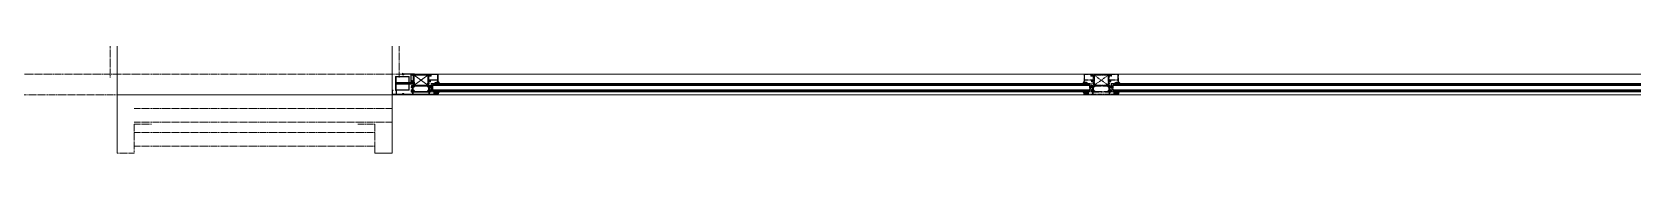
# Model space of a CAD drawing. Extents: x -1457 to 23780, y -2071 to 4205.
# Drawn here: x 21092.8 to 21558.4, y 2348 to 2376.6 of the extents above; entities that cross this region are included whole.
import ezdxf

# ---------------------------------------------------------------- set-up
doc = ezdxf.new("R2010")
doc.units = 0
doc.header["$MEASUREMENT"] = 0
doc.linetypes.add('HIDDEN', pattern=[0.375, 0.25, -0.125])
doc.layers.get('0').update_dxf_attribs({"color": 9, "lineweight": 9})
for name, color, linetype, lineweight in [('06D', 9, 'Continuous', 9), ('09', 9, 'Continuous', 9), ('10', 9, 'Continuous', 9), ('15', 9, 'Continuous', 9), ('INCE', 9, 'Continuous', 9), ('M-TEFRIS2-015', 129, 'Continuous', 9)]:
    doc.layers.add(name, color=color, linetype=linetype, lineweight=lineweight)
pattern_1 = [(45, (-385.5235, -15.094166), (-0.0176776695, 0.0530330086), [0, -0.05])]
pattern_2 = [(45, (699.46328, -6), (-0.06629126074, 0.06629126074), [])]
pattern_3 = [(45, (314.060697, -15.094166), (-0.01767766953, 0.05303300859), [0, -0.05])]

# ---------------------------------------------------------------- blocks, each defined once
blk = doc.blocks.new('p-kolon_80x80')
blk.add_lwpolyline([(-40, -40), (40, -40), (40, 40), (-40, 40)], close=True)
blk = doc.blocks.new('p-civi')
at = {"layer": 'INCE', "linetype": 'HIDDEN'}
for p, q in [((0.1, 0.6), (0, 0.5)), ((13.1, 0.5), (0, 0.5)), ((0, 0.5), (0, -0.5)), ((0.1, 0.6), (13, 0.6)), ((0.1, 0.6), (0.1, -0.6)), ((13, 0.6), (13.1, 0.5)), ((13.1, -0.5), (0, -0.5)), ((0.1, -0.6), (0, -0.5)), ((13, -0.6), (0.1, -0.6)), ((13, -0.6), (13.1, -0.5))]:
    blk.add_line(p, q, dxfattribs=at)
at = {"layer": 'INCE'}
for p, q in [((0.1, -0.4), (0.2, 0.6)), ((0.2, -0.6), (0.4, 0.6)), ((0.4, -0.6), (0.6, 0.6)), ((0.6, -0.6), (0.8, 0.6)), ((0.8, -0.6), (1, 0.6)), ((1, -0.6), (1.2, 0.6)), ((1.2, -0.6), (1.4, 0.6)), ((1.4, -0.6), (1.6, 0.6)), ((1.6, -0.6), (1.8, 0.6)), ((1.8, -0.6), (2, 0.6)), ((2, -0.6), (2.2, 0.6)), ((2.2, -0.6), (2.4, 0.6)), ((2.5, -0.6), (2.6, 0.6)), ((2.7, -0.6), (2.8, 0.6)), ((2.9, -0.6), (3, 0.6)), ((3.1, -0.6), (3.2, 0.6)), ((3.3, -0.6), (3.4, 0.6)), ((3.5, -0.6), (3.6, 0.6)), ((3.7, -0.6), (3.9, 0.6)), ((3.9, -0.6), (4.1, 0.6)), ((4.1, -0.6), (4.3, 0.6)), ((4.3, -0.6), (4.5, 0.6)), ((4.5, -0.6), (4.7, 0.6)), ((4.7, -0.6), (4.9, 0.6)), ((4.9, -0.6), (5.1, 0.6)), ((5.1, -0.6), (5.3, 0.6)), ((5.3, -0.6), (5.5, 0.6)), ((5.5, -0.6), (5.7, 0.6)), ((5.7, -0.6), (5.9, 0.6)), ((5.9, -0.6), (6.1, 0.6)), ((6.1, -0.6), (6.3, 0.6)), ((6.3, -0.6), (6.5, 0.6)), ((6.5, -0.6), (6.7, 0.6)), ((6.7, -0.6), (6.9, 0.6)), ((6.9, -0.6), (7.1, 0.6)), ((7.1, -0.6), (7.3, 0.6)), ((7.3, -0.6), (7.5, 0.6)), ((7.5, -0.6), (7.7, 0.6)), ((7.8, -0.6), (7.9, 0.6)), ((8, -0.6), (8.1, 0.6)), ((8.2, -0.6), (8.3, 0.6)), ((8.4, -0.6), (8.5, 0.6)), ((8.6, -0.6), (8.7, 0.6)), ((8.8, -0.6), (8.9, 0.6)), ((9, -0.6), (9.2, 0.6)), ((9.2, -0.6), (9.4, 0.6)), ((9.4, -0.6), (9.6, 0.6)), ((9.6, -0.6), (9.8, 0.6)), ((9.8, -0.6), (10, 0.6)), ((10, -0.6), (10.2, 0.6)), ((10.2, -0.6), (10.4, 0.6)), ((10.4, -0.6), (10.6, 0.6)), ((10.6, -0.6), (10.8, 0.6)), ((10.8, -0.6), (11, 0.6)), ((11, -0.6), (11.2, 0.6)), ((11.2, -0.6), (11.4, 0.6)), ((11.4, -0.6), (11.6, 0.6)), ((11.6, -0.6), (11.8, 0.6)), ((11.8, -0.6), (12, 0.6)), ((12, -0.6), (12.2, 0.6)), ((12.2, -0.6), (12.4, 0.6)), ((12.4, -0.6), (12.6, 0.6)), ((12.6, -0.6), (12.8, 0.6)), ((12.8, -0.6), (13, 0.6)), ((13, 0.6), (13.1, 0.5)), ((13.1, 0.5), (13, 0.6)), ((13.1, 0.5), (13.2, 0.5)), ((13.6, 0.9), (13.2, 0.5)), ((13.2, -0.5), (13.2, 0.5)), ((13.6, 0.9), (13.6, -0.9)), ((13.6, 0.9), (13.6, 0.9)), ((13.7, 0.6), (13.7, -0.8)), ((13.1, -0.5), (13.2, -0.5)), ((13.6, -0.9), (13.2, -0.5)), ((13.6, -0.9), (13.7, -0.9))]:
    blk.add_line(p, q, dxfattribs=at)
blk = doc.blocks.new('*X58')
for p, q in [((1, 6.3), (1.3, 6.6)), ((3.8, 3.3), (1.2, 5.9)), ((1.6, 5.1), (2.3, 5.9)), ((2.2, 4), (3.3, 5)), ((2.9, 2.9), (4.9, 4.9)), ((3.7, 1.9), (3.8, 2)), ((5.3, 3.5), (3.9, 4.9)), ((4.8, 5.8), (4.1, 6.6)), ((4.2, 5.9), (4.8, 6.6)), ((5.3, 3.5), (6.7, 4.9)), ((5.7, 5.7), (6.5, 6.5)), ((8.4, 2.2), (5.7, 4.9)), ((6.8, 5.6), (5.9, 6.5)), ((7.8, 1), (6.5, 2.3)), ((6.7, 1.4), (10.4, 5.1)), ((6.8, 3.3), (8.4, 4.9)), ((7.2, 0.1), (7.8, 0.7)), ((7.3, 5.5), (8.2, 6.4)), ((9.5, 2.9), (7.5, 4.9)), ((8.8, 5.3), (7.7, 6.4)), ((8.8, 5.3), (9.6, 6)), ((11.4, 2.8), (9.1, 5.1)), ((10.1, 3), (12, 4.9)), ((14.1, 1.8), (11, 4.9)), ((11.8, 5.9), (11.1, 6.6)), ((11.3, 6), (11.9, 6.6)), ((11.5, 2.7), (13.7, 4.9)), ((12.4, 1.8), (13.8, 3.2)), ((13.6, 0.6), (12.6, 1.6)), ((12.8, 5.8), (13.6, 6.5)), ((14.2, 3.5), (12.8, 4.9)), ((12.8, 0.5), (14, 1.6)), ((13.8, 5.7), (12.9, 6.6)), ((14.1, 3.5), (16.5, 5.9)), ((14.4, 5.6), (15.3, 6.5)), ((15.8, 3.6), (14.5, 4.9)), ((16.7, 4.5), (14.7, 6.5)), ((16.1, 3.7), (16.6, 4.2))]:
    blk.add_line(p, q)
blk = doc.blocks.new('*X57')
for p, q in [((0.6, 14.7), (1.1, 15.2)), ((4.5, 11.4), (0.8, 15.2)), ((1.3, 0.4), (0.9, 0.9)), ((1, 13.3), (2.1, 14.5)), ((3.3, 10.8), (1, 13.1)), ((1, 1), (3.1, 3.1)), ((1.1, 8.1), (1.6, 8.6)), ((1.3, 11.9), (3.2, 13.8)), ((2, 1.5), (1.5, 2.1)), ((1.6, 10.4), (4.2, 13)), ((4.5, 7.9), (1.6, 10.8)), ((1.9, 8.9), (3.3, 10.4)), ((1.9, 7.2), (3.6, 8.9)), ((4.5, 6.1), (1.9, 8.7)), ((2.7, 2.6), (2, 3.3)), ((4, 4.8), (2.5, 6.4)), ((2.5, 4.3), (4.6, 6.3)), ((2.6, 6.1), (4.4, 8)), ((3.4, 3.6), (2.6, 4.5)), ((4.3, 11.4), (5.2, 12.2))]:
    blk.add_line(p, q)
blk = doc.blocks.new('p-dograma izo1')
at = {"layer": '10'}
for p, q in [((-69.9, -3.3), (-29.9, -3.3)), ((-29.9, -3.3), (-69.9, -32.1)), ((-69.9, -3.3), (-29.9, -32.1)), ((-69.9, -32.1), (-69.9, -3.3)), ((-29.9, -32.1), (-69.9, -32.1)), ((-24.9, -27), (-31.8, -27)), ((-29.9, -32.1), (-29.9, -3.3)), ((-26.9, -24.5), (-28.9, -24.5)), ((-26.9, -29.5), (-28.9, -29.5)), ((-26.9, -22.5), (-26.9, -31.5))]:
    blk.add_line(p, q, dxfattribs=at)
at = {"layer": '10', "linetype": 'ByBlock'}
blk.add_line((-28.9, -2.1), (-28.9, -30), dxfattribs=at)
at = {"layer": '10'}
blk.add_lwpolyline([(-72.9, -30), (-72.9, -33.1), (-77.9, -33.1), (-77.9, -36.6), (-77.6, -37.1), (-78.7, -38.2, 0.198912), (-78.8, -38.4), (-78.8, -38.9, 0.414214), (-78.6, -39.1), (-77.3, -39.1, 0.198912), (-77.1, -39), (-76.4, -38.3), (-76, -38.3, 0.198912), (-75.8, -38.2), (-75.4, -37.8), (-75.4, -37.6), (-76.4, -36.6), (-76.4, -35.6), (-76.4, -35.6, -1), (-76.4, -35.1), (-70.6, -35.1), (-72.1, -37.6), (-72.1, -37.8), (-71.9, -38.2, 0.267949), (-71.7, -38.3), (-71.2, -38.3), (-71, -38.2), (-67.9, -35.1), (-31.9, -35.1), (-28.7, -38.2), (-28.6, -38.3), (-28.1, -38.3, 0.267949), (-27.9, -38.2), (-27.7, -37.8), (-27.7, -37.6), (-29.1, -35.1), (-23.3, -35.1, -1), (-23.3, -35.6), (-23.4, -35.6), (-23.4, -36.6), (-24.4, -37.6), (-24.4, -37.8), (-23.9, -38.2, 0.198912), (-23.8, -38.3), (-23.4, -38.3), (-22.6, -39, 0.198912), (-22.5, -39.1), (-21.2, -39.1, 0.414214), (-21, -38.9), (-21, -38.4, 0.198912), (-21, -38.2), (-22.2, -37.1), (-21.9, -36.6), (-21.9, -33.1), (-26.9, -33.1), (-26.9, -22.1), (-21.9, -22.1), (-21.9, -18.8), (-23.9, -18.1), (-23.8, -18.1), (-23.9, -18.1), (-23.9, -20.1), (-26.9, -20.1), (-26.9, -2.1), (-23.9, -2.1), (-23.9, -4.1), (-21.9, -3.4), (-21.9, -0.1), (-77.9, -0.1), (-77.9, -3.4), (-75.9, -4.1), (-75.9, -2.1), (-72.9, -2.1), (-72.9, -20.1), (-75.9, -20.1), (-75.9, -18.1), (-77.9, -18.8), (-77.9, -22.1), (-72.9, -22.1), (-72.9, -24)], format="xyb", dxfattribs=at)
for points in [[(-70.9, -24.6), (-70.9, -2.1), (-53.4, -2.1), (-28.9, -2.1)], [(-28.9, -30), (-28.9, -33.1), (-70.9, -33.1), (-70.9, -29.5)]]:
    blk.add_lwpolyline(points, dxfattribs=at)
blk.add_lwpolyline([(-26.9, -16.9, -0.414214), (-26.4, -16.4), (-1.4, -16.4), (-1.4, -1.5), (-19.9, -1.5), (-19.9, -5.7), (-26.1, -5.7, -0.414214), (-26.6, -5.2), (-26.6, -4.7), (-24.6, -3.3), (-24.1, -4.2), (-21.4, -4.2), (-21.4, -1.6), (-21.9, -1.6), (-21.9, -0.1), (0.1, -0.1), (0.1, -24.6), (-1.4, -24.6), (-1.4, -18), (-24.1, -18), (-24.1, -19), (-26.9, -17.2)], format="xyb", close=True, dxfattribs=at)
blk = doc.blocks.new('p-izo kapı kenar profili')
at = {"layer": '06D'}
h = blk.add_hatch(dxfattribs=at)
h.set_pattern_fill('DOTS', color=256, scale=0.8, angle=45, style=0)
h.set_pattern_definition(pattern_1)
h.paths.add_polyline_path([(0.26, -4.83), (0.16, -5), (0.66, -5), (0.56, -4.83), (0.56, -4.25), (0.56, -3.67), (0.66, -3.5), (0.16, -3.5), (0.26, -3.67), (0.26, -4.25)])
h = blk.add_hatch(dxfattribs=at)
h.set_pattern_fill('DOTS', color=256, scale=0.8, angle=45, style=0)
h.set_pattern_definition(pattern_1)
h.paths.add_polyline_path([(5.03, -4.25), (5.03, -4.83), (4.93, -5), (5.43, -5), (5.33, -4.83), (5.33, -4.25), (5.33, -3.67), (5.43, -3.5), (4.93, -3.5), (5.03, -3.67)])
at = {"layer": '09'}
h = blk.add_hatch(dxfattribs=at)
h.set_pattern_fill('ANSI31', color=256, scale=0.75, style=0)
h.set_pattern_definition([(45, (-0.12092, -6), (-0.0662913, 0.0662913), [])])
h.paths.add_polyline_path([(7.79, -6), (7.79, -5.61), (7.78, -5.61), (7.77, -5.6), (7.77, -5.45), (7.55, -5.45, 0.414214), (7.49, -5.51), (7.49, -5.57), (7.64, -5.57), (7.64, -5.82), (6.64, -5.82), (6.64, -5.57), (6.79, -5.57), (6.79, -5.51, 0.414214), (6.73, -5.45), (6.49, -5.45), (6.49, -5.8), (5.29, -5.8), (5.29, -5.2), (5.59, -5.2), (5.59, -4.85), (5.56, -4.8), (5.67, -4.69, 0.198912), (5.68, -4.67), (5.68, -4.62, 0.414214), (5.66, -4.6), (5.53, -4.6, 0.198912), (5.51, -4.61), (5.44, -4.68), (5.4, -4.68, 0.198912), (5.38, -4.69), (5.34, -4.73), (5.34, -4.75), (5.44, -4.85), (5.44, -4.95), (5.44, -4.95, -1), (5.44, -5), (4.85, -5), (5, -4.75), (5, -4.73), (4.98, -4.69, 0.267949), (4.96, -4.68), (4.91, -4.68), (4.89, -4.69), (4.58, -5), (2.81, -5), (0.98, -5), (0.66, -4.69), (0.65, -4.68), (0.6, -4.68, 0.267949), (0.58, -4.69), (0.56, -4.72), (0.56, -4.76), (0.7, -5), (0.11, -5, -1), (0.11, -4.95), (0.12, -4.95), (0.12, -4.85), (0.22, -4.75), (0.22, -4.73), (0.17, -4.69, 0.198912), (0.16, -4.68), (0.12, -4.68), (0.04, -4.61, 0.198912), (0.03, -4.6), (-0.1, -4.6, 0.414214), (-0.12, -4.62), (-0.12, -4.67, 0.198912), (-0.12, -4.69), (0, -4.8), (-0.03, -4.85), (-0.03, -5.2), (0.29, -5.2), (0.29, -5.8), (0, -5.8), (0, -6), (2.42, -6), (2.81, -6)], flags=17)
h.paths.add_polyline_path([(7.79, -6), (7.79, -5.45), (7.55, -5.45, 0.414214), (7.49, -5.51), (7.49, -5.57), (7.64, -5.57), (7.64, -5.82), (6.64, -5.82), (6.64, -5.57), (6.79, -5.57), (6.79, -5.51, 0.414214), (6.73, -5.45), (6.49, -5.45), (6.49, -5.8), (5.29, -5.8), (5.29, -5.2), (5.59, -5.2), (5.59, -4.85), (5.56, -4.8), (5.67, -4.69, 0.198912), (5.68, -4.67), (5.68, -4.62, 0.414214), (5.66, -4.6), (5.53, -4.6, 0.198912), (5.51, -4.61), (5.44, -4.68), (5.4, -4.68, 0.198912), (5.38, -4.69), (5.34, -4.73), (5.34, -4.75), (5.44, -4.85), (5.44, -4.95), (5.44, -4.95, -1), (5.44, -5), (4.85, -5), (5, -4.75), (5, -4.73), (4.98, -4.69, 0.267949), (4.96, -4.68), (4.91, -4.68), (4.89, -4.69), (4.58, -5), (2.81, -5), (0.98, -5), (0.66, -4.69), (0.65, -4.68), (0.6, -4.68, 0.267949), (0.58, -4.69), (0.56, -4.73), (0.56, -4.75), (0.7, -5), (0.11, -5, -1), (0.11, -4.95), (0.12, -4.95), (0.12, -4.85), (0.22, -4.75), (0.22, -4.73), (0.17, -4.69, 0.198912), (0.16, -4.68), (0.12, -4.68), (0.04, -4.61, 0.198912), (0.03, -4.6), (-0.1, -4.6, 0.414214), (-0.12, -4.62), (-0.12, -4.67, 0.198912), (-0.12, -4.69), (0, -4.8), (-0.03, -4.85), (-0.03, -5.2), (0.29, -5.2), (0.29, -5.8), (0, -5.8), (0, -6), (2.42, -6), (2.81, -6)], flags=17)
at = {"layer": '06D'}
for p, q in [((0.16, -3.5), (0.26, -3.67)), ((0.66, -3.5), (0.16, -3.5)), ((0.26, -4.25), (0.26, -3.67)), ((0.26, -4.25), (0.26, -4.83)), ((0.66, -3.5), (0.56, -3.67)), ((0.56, -3.67), (0.56, -4.25)), ((0.56, -4.83), (0.56, -4.25)), ((4.93, -3.5), (5.03, -3.67)), ((5.43, -3.5), (4.93, -3.5)), ((5.03, -4.25), (5.03, -3.67)), ((5.03, -4.25), (5.03, -4.83)), ((5.43, -3.5), (5.33, -3.67)), ((5.33, -3.67), (5.33, -4.25)), ((5.33, -4.83), (5.33, -4.25)), ((0.16, -5), (0.26, -4.83)), ((0.66, -5), (0.16, -5)), ((0.66, -5), (0.56, -4.83)), ((4.93, -5), (5.03, -4.83)), ((5.43, -5), (4.93, -5)), ((5.43, -5), (5.33, -4.83)), ((6.63, -5.25), (6.61, -5.27)), ((6.61, -5.27), (6.61, -5.29)), ((6.61, -5.29), (6.62, -5.31)), ((6.62, -5.31), (6.64, -5.31)), ((7.01, -5.21), (6.63, -5.25)), ((6.64, -5.31), (7.1, -5.31)), ((6.79, -5.45), (6.64, -5.45)), ((6.79, -5.57), (6.74, -5.57)), ((6.74, -5.57), (6.84, -5.8)), ((6.79, -5.57), (6.79, -5.45)), ((6.84, -5.8), (6.86, -5.81)), ((6.86, -5.81), (6.87, -5.81)), ((6.87, -5.81), (6.89, -5.79)), ((7.05, -5.2), (7.01, -5.21)), ((7.1, -5.31), (7.12, -5.3)), ((7.12, -5.3), (7.13, -5.29)), ((7.13, -5.29), (7.15, -5.27)), ((7.15, -5.27), (7.16, -5.25)), ((7.16, -5.25), (7.17, -5.22)), ((7.17, -5.22), (7.19, -5.21)), ((7.19, -5.21), (7.22, -5.19)), ((7.27, -5.28), (7.26, -5.3)), ((7.26, -5.3), (7.27, -5.31)), ((7.3, -5.26), (7.27, -5.28)), ((7.27, -5.31), (7.83, -5.31)), ((7.7, -5.22), (7.3, -5.26)), ((7.41, -5.8), (7.39, -5.79)), ((7.43, -5.81), (7.41, -5.8)), ((7.45, -5.8), (7.43, -5.81)), ((7.52, -5.57), (7.45, -5.8)), ((7.47, -5.57), (7.47, -5.45)), ((7.47, -5.45), (7.77, -5.45)), ((7.47, -5.57), (7.52, -5.57)), ((7.74, -5.21), (7.7, -5.22)), ((7.77, -5.2), (7.74, -5.21)), ((7.77, -5.45), (7.77, -5.6)), ((7.77, -5.6), (7.78, -5.61)), ((7.78, -5.61), (7.8, -5.61)), ((7.8, -5.61), (7.82, -5.59)), ((7.82, -5.59), (8.08, -5.16)), ((7.83, -5.31), (8, -5.16))]:
    blk.add_line(p, q, dxfattribs=at)
blk.add_lwpolyline([(7.46, -2.33), (7.36, -2.31), (7.2, -2.35), (7.04, -2.43), (6.71, -2.65), (6.67, -2.69), (6.69, -2.71), (6.71, -2.71), (7.12, -2.52), (7.22, -2.51), (7.34, -2.54), (7.39, -2.59), (7.44, -2.62), (7.48, -2.67), (7.52, -2.7), (7.57, -2.72), (7.59, -2.7), (7.57, -2.67), (7.54, -2.64), (7.53, -2.61), (7.54, -2.59), (7.65, -2.61), (7.79, -2.63), (7.93, -2.67), (8.09, -2.7), (8.14, -2.72), (8.17, -2.72), (8.19, -2.7), (8.19, -2.67), (8.17, -2.63), (7.87, -2.23), (7.81, -2.23), (7.81, -2.45), (7.59, -2.45), (7.49, -2.36), (7.48, -2.35)], close=True, dxfattribs=at)
for centre, radius, start, end in [((6.64, -5.3), 0.15, 90, 270), ((7.14, -5.75), 0.253, 351.4886, 188.5114)]:
    blk.add_arc(centre, radius, start, end, dxfattribs=at)
at = {"layer": '09'}
for points in [[(0.5, -2.4), (0.7, -2.45)], [(0.7, -2.94), (0.5, -2.99)]]:
    blk.add_lwpolyline(points, dxfattribs=at)
at = {"layer": '10'}
for p, q in [((5.73, -5.14), (6.23, -2.74)), ((5.73, -2.74), (6.23, -5.14)), ((5.73, -5.14), (5.73, -2.74)), ((6.23, -2.74), (5.73, -2.74)), ((6.23, -5.14), (6.23, -2.74)), ((6.23, -5.14), (5.73, -5.14))]:
    blk.add_line(p, q, dxfattribs=at)
for points in [[(0.92, 0.12), (0.92, 0), (0.92, 0.12), (-2.2, 0.12), (-2.2, 0), (-0.2, 0), (-0.2, -2.38), (-0.08, -2.38), (-0.08, 0), (0.92, 0)], [(2.44, -5.2), (0.51, -5.2), (0.51, -5.8), (2.44, -5.8), (2.83, -5.8), (5.11, -5.8), (5.11, -5.2), (2.83, -5.2)]]:
    blk.add_lwpolyline(points, close=True, dxfattribs=at)
blk.add_lwpolyline([(-5.35, -4.67), (-5.59, -4.67), (-5.59, -6), (-0.2, -6), (2.44, -6), (2.83, -6), (7.81, -6), (7.81, -5.45), (7.57, -5.45, 0.414214), (7.51, -5.51), (7.51, -5.57), (7.66, -5.57), (7.66, -5.82), (6.66, -5.82), (6.66, -5.57), (6.81, -5.57), (6.81, -5.51, 0.414214), (6.75, -5.45), (6.51, -5.45), (6.51, -5.8), (5.31, -5.8), (5.31, -5.2), (5.61, -5.2), (5.61, -4.85), (5.58, -4.8), (5.69, -4.69, 0.198912), (5.7, -4.67), (5.7, -4.62, 0.414214), (5.68, -4.6), (5.55, -4.6, 0.198912), (5.53, -4.61), (5.46, -4.68), (5.42, -4.68, 0.198912), (5.4, -4.69), (5.36, -4.73), (5.36, -4.75), (5.46, -4.85), (5.46, -4.95), (5.47, -4.95, -1), (5.47, -5), (4.88, -5), (5.02, -4.75), (5.02, -4.73), (5, -4.69, 0.267949), (4.98, -4.68), (4.93, -4.68), (4.91, -4.69), (4.6, -5), (2.83, -5), (1, -5), (0.69, -4.69), (0.67, -4.68), (0.62, -4.68, 0.267949), (0.6, -4.69), (0.58, -4.73), (0.58, -4.75), (0.73, -5), (0.14, -5, -1), (0.14, -4.95), (0.14, -4.95), (0.14, -4.85), (0.24, -4.75), (0.24, -4.73), (0.2, -4.69, 0.198912), (0.18, -4.68), (0.14, -4.68), (0.07, -4.61, 0.198912), (0.05, -4.6), (-0.08, -4.6, 0.414214), (-0.1, -4.62), (-0.1, -4.67, 0.198912), (-0.09, -4.69), (0.02, -4.8), (-0.01, -4.85), (-0.01, -5.2), (0.31, -5.2), (0.31, -5.8), (-0.2, -5.8), (-4.29, -5.8), (-4.29, -4.67), (-4.53, -4.67, 0.414214), (-4.59, -4.73), (-4.59, -4.79), (-4.44, -4.79), (-4.44, -5.82), (-5.44, -5.82), (-5.44, -4.79), (-5.29, -4.79), (-5.29, -4.73)], format="xyb", close=True, dxfattribs=at)
at = {"layer": '06D', "extrusion": (0, 0, -1), "xscale": 0.1, "yscale": 0.1, "zscale": -0.1, "rotation": 90}
blk.add_blockref('*X57', (-6.67, -2.78), dxfattribs=at)
at = {"layer": '06D', "extrusion": (0, 0, -1), "xscale": 0.1, "yscale": 0.1, "zscale": -0.1}
blk.add_blockref('*X58', (-8.17, -5.8), dxfattribs=at)
at = {"layer": '09', "xscale": 0.1, "yscale": 0.1, "zscale": 0.1}
blk.add_blockref('p-dograma izo1', (7.79, 0.01), dxfattribs=at)
blk = doc.blocks.new('p-ısı yalıtımlı doğrama')
at = {"layer": '10'}
h = blk.add_hatch(dxfattribs=at)
h.set_pattern_fill('ANSI32', color=256, scale=1.5, angle=189, style=0)
h.set_pattern_definition([(126, (0.8328, 3.20004), (0.45507, 0.33063), []), (126, (0.5709, 3.2415), (0.45507, 0.33063), [])])
h.paths.add_polyline_path([(1.98, 2.05), (5.68, 2.05), (5.68, -1.65), (1.98, -1.65)], flags=16)
h.paths.add_polyline_path([(1.83, 2.2), (1.83, -1.8), (5.83, -1.8), (5.83, 2.2)])
at = {"layer": 'INCE'}
h = blk.add_hatch(dxfattribs=at)
h.set_pattern_fill('ANSI37', color=256, scale=0.64, angle=189, style=0)
h.set_pattern_definition([(54, (727.92843, -232.15538), (-0.0647213595, 0.04702282), []), (144, (727.92843, -232.15538), (-0.04702282, -0.0647213595), [])])
edge = h.paths.add_edge_path()
edge.add_line((3.83, 3.13), (3.83, 3.68))
edge.add_arc((4.08, 3.72), 0.246, 189.0242, 309.6487)
edge.add_line((4.23, 3.53), (4.23, 3.13))
edge.add_line((4.23, 3.13), (3.83, 3.13))
h = blk.add_hatch(dxfattribs=at)
h.set_pattern_fill('ANSI37', color=256, scale=0.64, angle=189, style=0)
h.set_pattern_definition([(306, (727.91843, 233.08852), (-0.0647213595, -0.04702282), []), (216, (727.91843, 233.08852), (-0.04702282, 0.0647213595), [])])
edge = h.paths.add_edge_path()
edge.add_line((3.83, -2.27), (3.83, -2.74))
edge.add_arc((4.12, -2.9), 0.325, 431.054, 511.2399, ccw=False)
edge.add_line((4.22, -2.59), (4.22, -2.27))
edge.add_line((4.22, -2.27), (3.83, -2.27))
at = {"layer": '10'}
for points in [[(1.83, 2.2), (1.83, 2.2, 4.557572), (1.83, 2.2), (1.83, -1.8, 6.895317), (1.83, -1.8), (1.83, -1.8), (5.83, -1.8), (5.83, 2.2), (1.83, 2.2)], [(1.98, 2.05), (5.68, 2.05), (5.68, -1.65), (1.98, -1.65), (1.98, 2.05, -4.556435), (1.98, 2.05)]]:
    blk.add_lwpolyline(points, format="xyb", close=True, dxfattribs=at)
at = {"layer": 'INCE'}
for points in [[(4.23, 3.53), (4.23, 3.13), (3.83, 3.13), (3.83, 3.68, 0.580989), (4.23, 3.53)], [(4.22, -2.59), (4.22, -2.27), (3.83, -2.27), (3.83, -2.74, -0.364889), (4.22, -2.59)]]:
    blk.add_lwpolyline(points, format="xyb", dxfattribs=at)
at = {"xscale": -1, "rotation": 180}
blk.add_blockref('p-izo kapı kenar profili', (6.42, -2.47), dxfattribs=at)
at = {"layer": '09', "xscale": 0.4, "yscale": 0.4, "zscale": 0.4}
blk.add_blockref('p-civi', (1.89, 0.2), dxfattribs=at)
blk = doc.blocks.new('*U72')
at = {"layer": '09'}
h = blk.add_hatch(dxfattribs=at)
h.set_pattern_fill('_USER', color=256, scale=0.2, style=0, pattern_type=0)
h.set_pattern_definition([(0, (191.00086, -0.4), (0, -0.2), [])])
h.paths.add_polyline_path([(0, -0.6), (191, -0.6), (191, 0), (0, 0)])
h = blk.add_hatch(dxfattribs=at)
h.set_pattern_fill('_USER', color=256, scale=0.2, style=0, pattern_type=0)
h.set_pattern_definition([(0, (191.00086, -2.1), (0, -0.2), [])])
h.paths.add_polyline_path([(0, -2.4), (191, -2.4), (191, -1.8), (0, -1.8)])
at = {"layer": '15'}
for points in [[(0, -0.6), (191, -0.6), (191, 0), (0, 0)], [(0, -2.4), (191, -2.4), (191, -1.8), (0, -1.8)]]:
    blk.add_lwpolyline(points, close=True, dxfattribs=at)
blk = doc.blocks.new('*U93')
at = {"layer": '09'}
h = blk.add_hatch(dxfattribs=at)
h.set_pattern_fill('_USER', color=256, scale=0.2, style=0, pattern_type=0)
h.set_pattern_definition([(0, (199.80667, -0.4), (0, -0.2), [])])
h.paths.add_polyline_path([(0, -0.6), (199.81, -0.6), (199.81, 0), (0, 0)])
h = blk.add_hatch(dxfattribs=at)
h.set_pattern_fill('_USER', color=256, scale=0.2, style=0, pattern_type=0)
h.set_pattern_definition([(0, (199.80667, -2.1), (0, -0.2), [])])
h.paths.add_polyline_path([(0, -2.4), (199.81, -2.4), (199.81, -1.8), (0, -1.8)])
at = {"layer": '15'}
for points in [[(0, -0.6), (199.81, -0.6), (199.81, 0), (0, 0)], [(0, -2.4), (199.81, -2.4), (199.81, -1.8), (0, -1.8)]]:
    blk.add_lwpolyline(points, close=True, dxfattribs=at)
blk = doc.blocks.new('*X174')
for p, q in [((1, 6.3), (1.3, 6.6)), ((3.8, 3.3), (1.2, 5.9)), ((1.6, 5.1), (2.3, 5.9)), ((2.2, 4), (3.3, 5)), ((2.9, 2.9), (4.9, 4.9)), ((3.7, 1.9), (3.8, 2)), ((5.3, 3.5), (3.9, 4.9)), ((4.8, 5.8), (4.1, 6.6)), ((4.2, 5.9), (4.8, 6.6)), ((5.3, 3.5), (6.7, 4.9)), ((5.7, 5.7), (6.5, 6.5)), ((8.4, 2.2), (5.7, 4.9)), ((6.8, 5.6), (5.9, 6.5)), ((7.8, 1), (6.5, 2.3)), ((6.7, 1.4), (10.4, 5.1)), ((6.8, 3.3), (8.4, 4.9)), ((7.2, 0.1), (7.8, 0.7)), ((7.3, 5.5), (8.2, 6.4)), ((9.5, 2.9), (7.5, 4.9)), ((8.8, 5.3), (7.7, 6.4)), ((8.8, 5.3), (9.6, 6)), ((11.4, 2.8), (9.1, 5.1)), ((10.1, 3), (12, 4.9)), ((14.1, 1.8), (11, 4.9)), ((11.8, 5.9), (11.1, 6.6)), ((11.3, 6), (11.9, 6.6)), ((11.5, 2.7), (13.7, 4.9)), ((12.4, 1.8), (13.8, 3.2)), ((13.6, 0.6), (12.6, 1.6)), ((12.8, 5.8), (13.6, 6.5)), ((14.2, 3.5), (12.8, 4.9)), ((12.8, 0.5), (14, 1.6)), ((13.8, 5.7), (12.9, 6.6)), ((14.1, 3.5), (16.5, 5.9)), ((14.4, 5.6), (15.3, 6.5)), ((15.8, 3.6), (14.5, 4.9)), ((16.7, 4.5), (14.7, 6.5)), ((16.1, 3.7), (16.6, 4.2))]:
    blk.add_line(p, q)
blk = doc.blocks.new('*X173')
for p, q in [((0.6, 14.7), (1.1, 15.2)), ((4.5, 11.4), (0.8, 15.2)), ((1.3, 0.4), (0.9, 0.9)), ((1, 13.3), (2.1, 14.5)), ((3.3, 10.8), (1, 13.1)), ((1, 1), (3.1, 3.1)), ((1.1, 8.1), (1.6, 8.6)), ((1.3, 11.9), (3.2, 13.8)), ((2, 1.5), (1.5, 2.1)), ((1.6, 10.4), (4.2, 13)), ((4.5, 7.9), (1.6, 10.8)), ((1.9, 8.9), (3.3, 10.4)), ((1.9, 7.2), (3.6, 8.9)), ((4.5, 6.1), (1.9, 8.7)), ((2.7, 2.6), (2, 3.3)), ((4, 4.8), (2.5, 6.4)), ((2.5, 4.3), (4.6, 6.3)), ((2.6, 6.1), (4.4, 8)), ((3.4, 3.6), (2.6, 4.5)), ((4.3, 11.4), (5.2, 12.2))]:
    blk.add_line(p, q)

msp = doc.modelspace()

# ---------------------------------------------------------------- hatches: boundary and pattern name
at = {"layer": 'M-TEFRIS2-015', "linetype": 'HIDDEN', "lineweight": 0}
h = msp.add_hatch(dxfattribs=at)
h.set_pattern_fill('ANSI31', color=256, scale=0.75, style=0)
h.set_pattern_definition(pattern_2)
h.paths.add_polyline_path([(21398.76, 2365), (21398.76, 2365.39), (21398.77, 2365.39), (21398.78, 2365.4), (21398.78, 2365.55), (21399, 2365.55, -0.414214), (21399.06, 2365.49), (21399.06, 2365.43), (21398.91, 2365.43), (21398.91, 2365.18), (21399.91, 2365.18), (21399.91, 2365.43), (21399.76, 2365.43), (21399.76, 2365.49, -0.414214), (21399.82, 2365.55), (21400.06, 2365.55), (21400.06, 2365.2), (21401.26, 2365.2), (21401.26, 2365.8), (21400.96, 2365.8), (21400.96, 2366.15), (21400.99, 2366.2), (21400.88, 2366.31, -0.198912), (21400.87, 2366.33), (21400.87, 2366.38, -0.414214), (21400.89, 2366.4), (21401.02, 2366.4, -0.198912), (21401.04, 2366.39), (21401.11, 2366.32), (21401.15, 2366.32, -0.198912), (21401.17, 2366.31), (21401.21, 2366.27), (21401.21, 2366.25), (21401.11, 2366.15), (21401.11, 2366.05), (21401.11, 2366.05, 1), (21401.11, 2366), (21401.7, 2366), (21401.55, 2366.25), (21401.55, 2366.27), (21401.57, 2366.31, -0.267949), (21401.59, 2366.32), (21401.64, 2366.32), (21401.66, 2366.31), (21401.97, 2366), (21403.74, 2366), (21405.57, 2366), (21405.89, 2366.31), (21405.9, 2366.32), (21405.95, 2366.32, -0.267949), (21405.97, 2366.31), (21405.99, 2366.28), (21405.99, 2366.24), (21405.85, 2366), (21406.44, 2366, 1), (21406.44, 2366.05), (21406.43, 2366.05), (21406.43, 2366.15), (21406.33, 2366.25), (21406.33, 2366.27), (21406.38, 2366.31, -0.198912), (21406.39, 2366.32), (21406.43, 2366.32), (21406.51, 2366.39, -0.198912), (21406.52, 2366.4), (21406.65, 2366.4, -0.414214), (21406.67, 2366.38), (21406.67, 2366.33, -0.198912), (21406.67, 2366.31), (21406.55, 2366.2), (21406.58, 2366.15), (21406.58, 2365.8), (21406.26, 2365.8), (21406.26, 2365.2), (21406.55, 2365.2), (21406.55, 2365), (21404.13, 2365), (21403.74, 2365)], flags=17)
h.paths.add_polyline_path([(21398.76, 2365), (21398.76, 2365.55), (21399, 2365.55, -0.414214), (21399.06, 2365.49), (21399.06, 2365.43), (21398.91, 2365.43), (21398.91, 2365.18), (21399.91, 2365.18), (21399.91, 2365.43), (21399.76, 2365.43), (21399.76, 2365.49, -0.414214), (21399.82, 2365.55), (21400.06, 2365.55), (21400.06, 2365.2), (21401.26, 2365.2), (21401.26, 2365.8), (21400.96, 2365.8), (21400.96, 2366.15), (21400.99, 2366.2), (21400.88, 2366.31, -0.198912), (21400.87, 2366.33), (21400.87, 2366.38, -0.414214), (21400.89, 2366.4), (21401.02, 2366.4, -0.198912), (21401.04, 2366.39), (21401.11, 2366.32), (21401.15, 2366.32, -0.198912), (21401.17, 2366.31), (21401.21, 2366.27), (21401.21, 2366.25), (21401.11, 2366.15), (21401.11, 2366.05), (21401.11, 2366.05, 1), (21401.11, 2366), (21401.7, 2366), (21401.55, 2366.25), (21401.55, 2366.27), (21401.57, 2366.31, -0.267949), (21401.59, 2366.32), (21401.64, 2366.32), (21401.66, 2366.31), (21401.97, 2366), (21403.74, 2366), (21405.57, 2366), (21405.89, 2366.31), (21405.9, 2366.32), (21405.95, 2366.32, -0.267949), (21405.97, 2366.31), (21405.99, 2366.27), (21405.99, 2366.25), (21405.85, 2366), (21406.44, 2366, 1), (21406.44, 2366.05), (21406.43, 2366.05), (21406.43, 2366.15), (21406.33, 2366.25), (21406.33, 2366.27), (21406.38, 2366.31, -0.198912), (21406.39, 2366.32), (21406.43, 2366.32), (21406.51, 2366.39, -0.198912), (21406.52, 2366.4), (21406.65, 2366.4, -0.414214), (21406.67, 2366.38), (21406.67, 2366.33, -0.198912), (21406.67, 2366.31), (21406.55, 2366.2), (21406.58, 2366.15), (21406.58, 2365.8), (21406.26, 2365.8), (21406.26, 2365.2), (21406.55, 2365.2), (21406.55, 2365), (21404.13, 2365), (21403.74, 2365)], flags=17)
h = msp.add_hatch(dxfattribs=at)
h.set_pattern_fill('ANSI31', color=256, scale=0.75, style=0)
h.set_pattern_definition(pattern_2)
h.paths.add_polyline_path([(21408.74, 2365), (21408.74, 2365.39), (21408.73, 2365.39), (21408.72, 2365.4), (21408.72, 2365.55), (21408.5, 2365.55, 0.414214), (21408.44, 2365.49), (21408.44, 2365.43), (21408.59, 2365.43), (21408.59, 2365.18), (21407.59, 2365.18), (21407.59, 2365.43), (21407.74, 2365.43), (21407.74, 2365.49, 0.414214), (21407.68, 2365.55), (21407.44, 2365.55), (21407.44, 2365.2), (21406.24, 2365.2), (21406.24, 2365.8), (21406.54, 2365.8), (21406.54, 2366.15), (21406.51, 2366.2), (21406.62, 2366.31, 0.198912), (21406.63, 2366.33), (21406.63, 2366.38, 0.414214), (21406.61, 2366.4), (21406.48, 2366.4, 0.198912), (21406.46, 2366.39), (21406.39, 2366.32), (21406.35, 2366.32, 0.198912), (21406.33, 2366.31), (21406.29, 2366.27), (21406.29, 2366.25), (21406.39, 2366.15), (21406.39, 2366.05), (21406.39, 2366.05, -1), (21406.39, 2366), (21405.8, 2366), (21405.95, 2366.25), (21405.95, 2366.27), (21405.93, 2366.31, 0.267949), (21405.91, 2366.32), (21405.86, 2366.32), (21405.84, 2366.31), (21405.53, 2366), (21403.76, 2366), (21401.93, 2366), (21401.62, 2366.31), (21401.6, 2366.32), (21401.55, 2366.32, 0.267949), (21401.53, 2366.31), (21401.51, 2366.28), (21401.51, 2366.24), (21401.65, 2366), (21401.06, 2366, -1), (21401.06, 2366.05), (21401.07, 2366.05), (21401.07, 2366.15), (21401.17, 2366.25), (21401.17, 2366.27), (21401.13, 2366.31, 0.198912), (21401.11, 2366.32), (21401.07, 2366.32), (21401, 2366.39, 0.198912), (21400.98, 2366.4), (21400.85, 2366.4, 0.414214), (21400.83, 2366.38), (21400.83, 2366.33, 0.198912), (21400.84, 2366.31), (21400.95, 2366.2), (21400.92, 2366.15), (21400.92, 2365.8), (21401.24, 2365.8), (21401.24, 2365.2), (21400.95, 2365.2), (21400.95, 2365), (21403.37, 2365), (21403.76, 2365)], flags=17)
h.paths.add_polyline_path([(21408.74, 2365), (21408.74, 2365.55), (21408.5, 2365.55, 0.414214), (21408.44, 2365.49), (21408.44, 2365.43), (21408.59, 2365.43), (21408.59, 2365.18), (21407.59, 2365.18), (21407.59, 2365.43), (21407.74, 2365.43), (21407.74, 2365.49, 0.414214), (21407.68, 2365.55), (21407.44, 2365.55), (21407.44, 2365.2), (21406.24, 2365.2), (21406.24, 2365.8), (21406.54, 2365.8), (21406.54, 2366.15), (21406.51, 2366.2), (21406.62, 2366.31, 0.198912), (21406.63, 2366.33), (21406.63, 2366.38, 0.414214), (21406.61, 2366.4), (21406.48, 2366.4, 0.198912), (21406.46, 2366.39), (21406.39, 2366.32), (21406.35, 2366.32, 0.198912), (21406.33, 2366.31), (21406.29, 2366.27), (21406.29, 2366.25), (21406.39, 2366.15), (21406.39, 2366.05), (21406.39, 2366.05, -1), (21406.39, 2366), (21405.8, 2366), (21405.95, 2366.25), (21405.95, 2366.27), (21405.93, 2366.31, 0.267949), (21405.91, 2366.32), (21405.86, 2366.32), (21405.84, 2366.31), (21405.53, 2366), (21403.76, 2366), (21401.93, 2366), (21401.62, 2366.31), (21401.6, 2366.32), (21401.55, 2366.32, 0.267949), (21401.53, 2366.31), (21401.51, 2366.27), (21401.51, 2366.25), (21401.65, 2366), (21401.06, 2366, -1), (21401.06, 2366.05), (21401.07, 2366.05), (21401.07, 2366.15), (21401.17, 2366.25), (21401.17, 2366.27), (21401.13, 2366.31, 0.198912), (21401.11, 2366.32), (21401.07, 2366.32), (21401, 2366.39, 0.198912), (21400.98, 2366.4), (21400.85, 2366.4, 0.414214), (21400.83, 2366.38), (21400.83, 2366.33, 0.198912), (21400.84, 2366.31), (21400.95, 2366.2), (21400.92, 2366.15), (21400.92, 2365.8), (21401.24, 2365.8), (21401.24, 2365.2), (21400.95, 2365.2), (21400.95, 2365), (21403.37, 2365), (21403.76, 2365)], flags=17)
h = msp.add_hatch(dxfattribs=at)
h.set_pattern_fill('ANSI31', color=256, scale=0.75, style=0)
h.set_pattern_definition(pattern_2)
h.paths.add_polyline_path([(21408.74, 2365), (21408.74, 2365.39), (21408.73, 2365.39), (21408.72, 2365.4), (21408.72, 2365.55), (21408.5, 2365.55, 0.414214), (21408.44, 2365.49), (21408.44, 2365.43), (21408.59, 2365.43), (21408.59, 2365.18), (21407.59, 2365.18), (21407.59, 2365.43), (21407.74, 2365.43), (21407.74, 2365.49, 0.414214), (21407.68, 2365.55), (21407.44, 2365.55), (21407.44, 2365.2), (21406.24, 2365.2), (21406.24, 2365.8), (21406.54, 2365.8), (21406.54, 2366.15), (21406.51, 2366.2), (21406.62, 2366.31, 0.198912), (21406.63, 2366.33), (21406.63, 2366.38, 0.414214), (21406.61, 2366.4), (21406.48, 2366.4, 0.198912), (21406.46, 2366.39), (21406.39, 2366.32), (21406.35, 2366.32, 0.198912), (21406.33, 2366.31), (21406.29, 2366.27), (21406.29, 2366.25), (21406.39, 2366.15), (21406.39, 2366.05), (21406.39, 2366.05, -1), (21406.39, 2366), (21405.8, 2366), (21405.95, 2366.25), (21405.95, 2366.27), (21405.93, 2366.31, 0.267949), (21405.91, 2366.32), (21405.86, 2366.32), (21405.84, 2366.31), (21405.53, 2366), (21403.76, 2366), (21401.93, 2366), (21401.62, 2366.31), (21401.6, 2366.32), (21401.55, 2366.32, 0.267949), (21401.53, 2366.31), (21401.51, 2366.28), (21401.51, 2366.24), (21401.65, 2366), (21401.06, 2366, -1), (21401.06, 2366.05), (21401.07, 2366.05), (21401.07, 2366.15), (21401.17, 2366.25), (21401.17, 2366.27), (21401.13, 2366.31, 0.198912), (21401.11, 2366.32), (21401.07, 2366.32), (21401, 2366.39, 0.198912), (21400.98, 2366.4), (21400.85, 2366.4, 0.414214), (21400.83, 2366.38), (21400.83, 2366.33, 0.198912), (21400.84, 2366.31), (21400.95, 2366.2), (21400.92, 2366.15), (21400.92, 2365.8), (21401.24, 2365.8), (21401.24, 2365.2), (21400.95, 2365.2), (21400.95, 2365), (21403.37, 2365), (21403.76, 2365)], flags=17)
h.paths.add_polyline_path([(21408.74, 2365), (21408.74, 2365.55), (21408.5, 2365.55, 0.414214), (21408.44, 2365.49), (21408.44, 2365.43), (21408.59, 2365.43), (21408.59, 2365.18), (21407.59, 2365.18), (21407.59, 2365.43), (21407.74, 2365.43), (21407.74, 2365.49, 0.414214), (21407.68, 2365.55), (21407.44, 2365.55), (21407.44, 2365.2), (21406.24, 2365.2), (21406.24, 2365.8), (21406.54, 2365.8), (21406.54, 2366.15), (21406.51, 2366.2), (21406.62, 2366.31, 0.198912), (21406.63, 2366.33), (21406.63, 2366.38, 0.414214), (21406.61, 2366.4), (21406.48, 2366.4, 0.198912), (21406.46, 2366.39), (21406.39, 2366.32), (21406.35, 2366.32, 0.198912), (21406.33, 2366.31), (21406.29, 2366.27), (21406.29, 2366.25), (21406.39, 2366.15), (21406.39, 2366.05), (21406.39, 2366.05, -1), (21406.39, 2366), (21405.8, 2366), (21405.95, 2366.25), (21405.95, 2366.27), (21405.93, 2366.31, 0.267949), (21405.91, 2366.32), (21405.86, 2366.32), (21405.84, 2366.31), (21405.53, 2366), (21403.76, 2366), (21401.93, 2366), (21401.62, 2366.31), (21401.6, 2366.32), (21401.55, 2366.32, 0.267949), (21401.53, 2366.31), (21401.51, 2366.27), (21401.51, 2366.25), (21401.65, 2366), (21401.06, 2366, -1), (21401.06, 2366.05), (21401.07, 2366.05), (21401.07, 2366.15), (21401.17, 2366.25), (21401.17, 2366.27), (21401.13, 2366.31, 0.198912), (21401.11, 2366.32), (21401.07, 2366.32), (21401, 2366.39, 0.198912), (21400.98, 2366.4), (21400.85, 2366.4, 0.414214), (21400.83, 2366.38), (21400.83, 2366.33, 0.198912), (21400.84, 2366.31), (21400.95, 2366.2), (21400.92, 2366.15), (21400.92, 2365.8), (21401.24, 2365.8), (21401.24, 2365.2), (21400.95, 2365.2), (21400.95, 2365), (21403.37, 2365), (21403.76, 2365)], flags=17)
h = msp.add_hatch(dxfattribs=at)
h.set_pattern_fill('DOTS', color=256, scale=0.8, angle=45, style=0)
h.set_pattern_definition(pattern_3)
h.paths.add_polyline_path([(21401.52, 2366.75), (21401.52, 2366.17), (21401.62, 2366), (21401.12, 2366), (21401.22, 2366.17), (21401.22, 2366.75), (21401.22, 2367.33), (21401.12, 2367.5), (21401.62, 2367.5), (21401.52, 2367.33)])
h = msp.add_hatch(dxfattribs=at)
h.set_pattern_fill('DOTS', color=256, scale=0.8, angle=45, style=0)
h.set_pattern_definition(pattern_3)
h.paths.add_polyline_path([(21405.98, 2366.75), (21405.98, 2366.17), (21405.88, 2366), (21406.38, 2366), (21406.28, 2366.17), (21406.28, 2366.75), (21406.28, 2367.33), (21406.38, 2367.5), (21405.88, 2367.5), (21405.98, 2367.33)])
h = msp.add_hatch(dxfattribs=at)
h.set_pattern_fill('DOTS', color=256, scale=0.8, angle=45, style=0)
h.set_pattern_definition(pattern_3)
h.paths.add_polyline_path([(21406.29, 2366.17), (21406.39, 2366), (21405.89, 2366), (21405.99, 2366.17), (21405.99, 2366.75), (21405.99, 2367.33), (21405.89, 2367.5), (21406.39, 2367.5), (21406.29, 2367.33), (21406.29, 2366.75)])

# ---------------------------------------------------------------- linework, layer by layer
for p, q in [((19799.5, 2371), (21815.5, 2371)), ((21401.65, 2370.8), (21401.65, 2368.01)), ((21405.75, 2370.68), (21401.75, 2370.68)), ((21401.75, 2370.68), (21405.75, 2367.8)), ((21405.75, 2370.68), (21401.75, 2367.8)), ((21401.75, 2367.8), (21401.75, 2370.68)), ((21405.75, 2367.8), (21405.75, 2370.68)), ((21405.75, 2367.8), (21405.75, 2370.68)), ((21405.85, 2370.8), (21405.85, 2368.01)), ((21398.73, 2365.41), (21398.47, 2365.84)), ((21398.72, 2365.69), (21398.55, 2365.84)), ((21399.28, 2365.69), (21398.72, 2365.69)), ((21398.78, 2365.8), (21398.81, 2365.79)), ((21398.81, 2365.79), (21398.85, 2365.78)), ((21398.85, 2365.78), (21399.25, 2365.74)), ((21399.25, 2365.74), (21399.28, 2365.72)), ((21399.28, 2365.72), (21399.29, 2365.7)), ((21399.29, 2365.7), (21399.28, 2365.69)), ((21399.36, 2365.79), (21399.33, 2365.81)), ((21399.38, 2365.78), (21399.36, 2365.79)), ((21399.39, 2365.75), (21399.38, 2365.78)), ((21399.4, 2365.73), (21399.39, 2365.75)), ((21399.42, 2365.71), (21399.4, 2365.73)), ((21399.43, 2365.7), (21399.42, 2365.71)), ((21399.45, 2365.69), (21399.43, 2365.7)), ((21399.91, 2365.69), (21399.45, 2365.69)), ((21399.5, 2365.8), (21399.54, 2365.79)), ((21399.54, 2365.79), (21399.92, 2365.75)), ((21399.93, 2365.69), (21399.91, 2365.69)), ((21399.92, 2365.75), (21399.94, 2365.73)), ((21399.94, 2365.71), (21399.93, 2365.69)), ((21399.94, 2365.73), (21399.94, 2365.71)), ((21400.82, 2365.86), (21400.32, 2368.26)), ((21400.82, 2368.26), (21400.32, 2365.86)), ((21400.32, 2365.86), (21400.32, 2368.26)), ((21400.32, 2368.26), (21400.82, 2368.26)), ((21400.32, 2365.86), (21400.82, 2365.86)), ((21400.82, 2365.86), (21400.82, 2368.26)), ((21401.12, 2367.5), (21401.22, 2367.33)), ((21401.12, 2367.5), (21401.62, 2367.5)), ((21401.12, 2366), (21401.22, 2366.17)), ((21401.12, 2366), (21401.62, 2366)), ((21401.22, 2367.33), (21401.22, 2366.75)), ((21401.22, 2366.17), (21401.22, 2366.75)), ((21401.25, 2368.31), (21401.94, 2368.31)), ((21401.45, 2368.76), (21401.45, 2367.86)), ((21401.45, 2368.56), (21401.65, 2368.56)), ((21401.45, 2368.06), (21401.65, 2368.06)), ((21401.62, 2367.5), (21401.52, 2367.33)), ((21401.52, 2366.75), (21401.52, 2367.33)), ((21401.52, 2366.75), (21401.52, 2366.17)), ((21401.62, 2366), (21401.52, 2366.17)), ((21401.75, 2367.8), (21405.75, 2367.8)), ((21406.25, 2368.31), (21405.56, 2368.31)), ((21406.05, 2368.56), (21405.85, 2368.56)), ((21406.05, 2368.06), (21405.85, 2368.06)), ((21405.88, 2367.5), (21405.98, 2367.33)), ((21406.38, 2367.5), (21405.88, 2367.5)), ((21405.88, 2366), (21405.98, 2366.17)), ((21406.38, 2366), (21405.88, 2366)), ((21405.89, 2367.5), (21406.39, 2367.5)), ((21405.89, 2367.5), (21405.99, 2367.33)), ((21405.89, 2366), (21405.99, 2366.17)), ((21405.89, 2366), (21406.39, 2366)), ((21405.98, 2366.75), (21405.98, 2367.33)), ((21405.98, 2366.75), (21405.98, 2366.17)), ((21405.99, 2367.33), (21405.99, 2366.75)), ((21405.99, 2366.17), (21405.99, 2366.75)), ((21406.05, 2368.76), (21406.05, 2367.86)), ((21406.38, 2367.5), (21406.28, 2367.33)), ((21406.28, 2367.33), (21406.28, 2366.75)), ((21406.28, 2366.17), (21406.28, 2366.75)), ((21406.38, 2366), (21406.28, 2366.17)), ((21406.39, 2367.5), (21406.29, 2367.33)), ((21406.29, 2366.75), (21406.29, 2367.33)), ((21406.29, 2366.75), (21406.29, 2366.17)), ((21406.39, 2366), (21406.29, 2366.17)), ((21406.68, 2365.86), (21407.18, 2368.26)), ((21406.68, 2368.26), (21407.18, 2365.86)), ((21406.68, 2365.86), (21406.68, 2368.26)), ((21407.18, 2368.26), (21406.68, 2368.26)), ((21407.18, 2365.86), (21406.68, 2365.86)), ((21407.18, 2365.86), (21407.18, 2368.26)), ((21407.58, 2365.75), (21407.56, 2365.73)), ((21407.56, 2365.73), (21407.56, 2365.71)), ((21407.56, 2365.71), (21407.57, 2365.69)), ((21407.57, 2365.69), (21407.59, 2365.69)), ((21407.96, 2365.79), (21407.58, 2365.75)), ((21407.59, 2365.69), (21408.05, 2365.69)), ((21408, 2365.8), (21407.96, 2365.79)), ((21408.05, 2365.69), (21408.07, 2365.7)), ((21408.07, 2365.7), (21408.08, 2365.71)), ((21408.08, 2365.71), (21408.1, 2365.73)), ((21408.1, 2365.73), (21408.11, 2365.75)), ((21408.11, 2365.75), (21408.12, 2365.78)), ((21408.12, 2365.78), (21408.14, 2365.79)), ((21408.14, 2365.79), (21408.17, 2365.81)), ((21408.22, 2365.72), (21408.21, 2365.7)), ((21408.21, 2365.7), (21408.22, 2365.69)), ((21408.25, 2365.74), (21408.22, 2365.72)), ((21408.22, 2365.69), (21408.78, 2365.69)), ((21408.65, 2365.78), (21408.25, 2365.74)), ((21408.69, 2365.79), (21408.65, 2365.78)), ((21408.72, 2365.8), (21408.69, 2365.79)), ((21408.77, 2365.41), (21409.03, 2365.84)), ((21408.78, 2365.69), (21408.95, 2365.84)), ((20497.5, 2365), (21117.5, 2364.94)), ((21117.5, 2364.94), (21117.5, 2348)), ((21197.5, 2348), (21197.5, 2365)), ((21197.5, 2365), (21817.5, 2365)), ((21398.75, 2365.39), (21398.73, 2365.41)), ((21398.77, 2365.39), (21398.75, 2365.39)), ((21398.78, 2365.4), (21398.77, 2365.39)), ((21399.08, 2365.55), (21398.78, 2365.55)), ((21398.78, 2365.55), (21398.78, 2365.4)), ((21399.08, 2365.43), (21399.03, 2365.43)), ((21399.03, 2365.43), (21399.1, 2365.2)), ((21399.08, 2365.43), (21399.08, 2365.55)), ((21399.1, 2365.2), (21399.12, 2365.19)), ((21399.12, 2365.19), (21399.14, 2365.2)), ((21399.14, 2365.2), (21399.16, 2365.21)), ((21399.68, 2365.19), (21399.66, 2365.21)), ((21399.69, 2365.19), (21399.68, 2365.19)), ((21399.71, 2365.2), (21399.69, 2365.19)), ((21399.81, 2365.43), (21399.71, 2365.2)), ((21399.76, 2365.43), (21399.76, 2365.55)), ((21399.76, 2365.55), (21399.91, 2365.55)), ((21399.76, 2365.43), (21399.81, 2365.43)), ((21407.74, 2365.55), (21407.59, 2365.55)), ((21407.74, 2365.43), (21407.69, 2365.43)), ((21407.69, 2365.43), (21407.79, 2365.2)), ((21407.74, 2365.43), (21407.74, 2365.55)), ((21407.79, 2365.2), (21407.81, 2365.19)), ((21407.81, 2365.19), (21407.82, 2365.19)), ((21407.82, 2365.19), (21407.84, 2365.21)), ((21408.36, 2365.2), (21408.34, 2365.21)), ((21408.38, 2365.19), (21408.36, 2365.2)), ((21408.4, 2365.2), (21408.38, 2365.19)), ((21408.47, 2365.43), (21408.4, 2365.2)), ((21408.42, 2365.43), (21408.42, 2365.55)), ((21408.42, 2365.55), (21408.72, 2365.55)), ((21408.42, 2365.43), (21408.47, 2365.43)), ((21408.72, 2365.55), (21408.72, 2365.4)), ((21408.72, 2365.4), (21408.73, 2365.39)), ((21408.73, 2365.39), (21408.75, 2365.39)), ((21408.75, 2365.39), (21408.77, 2365.41)), ((21117.5, 2348), (21122.5, 2348)), ((21122.5, 2348), (21122.5, 2350)), ((21122.5, 2350), (21192.5, 2350)), ((21192.5, 2350), (21192.5, 2348)), ((21192.5, 2348), (21197.5, 2348))]:
    msp.add_line(p, q, dxfattribs=at)
for points in [[(21115.5, 2370), (21115.5, 2447), (21199.5, 2447), (21199.5, 2370)], [(21210.89, 2371), (21398.7, 2371)], [(21405.85, 2368.55), (21405.85, 2370.8), (21404.1, 2370.8), (21401.65, 2370.8)], [(21606.27, 2371), (21408.73, 2371)], [(21401.65, 2368.01), (21401.65, 2367.7), (21405.85, 2367.7), (21405.85, 2368.06)], [(21406.05, 2368.6), (21405.85, 2368.55)], [(21405.85, 2368.06), (21406.05, 2368.01)], [(21120.83, 2365), (21117.5, 2365), (21117.5, 2348), (21122.5, 2348), (21122.5, 2356.4), (21127.5, 2356.4)], [(21122.5, 2361), (21197.5, 2361)], [(21194.17, 2365), (21197.5, 2365), (21197.5, 2348), (21192.5, 2348), (21192.5, 2356.4), (21187.5, 2356.4)], [(21398.7, 2365), (21210.9, 2365)], [(21408.73, 2365), (21606.26, 2365)], [(21122.5, 2357), (21197.5, 2357)], [(21122.5, 2354), (21192.5, 2354)], [(21122.5, 2350), (21192.5, 2350)]]:
    msp.add_lwpolyline(points, dxfattribs=at)
for points in [[(21401.45, 2369.32, 0.414214), (21401.4, 2369.37), (21398.9, 2369.37), (21398.9, 2370.86), (21400.75, 2370.86), (21400.75, 2370.44), (21401.37, 2370.44, 0.414214), (21401.42, 2370.49), (21401.42, 2370.54), (21401.22, 2370.68), (21401.17, 2370.59), (21400.9, 2370.59), (21400.9, 2370.85), (21400.95, 2370.85), (21400.95, 2371), (21398.75, 2371), (21398.75, 2368.55), (21398.9, 2368.55), (21398.9, 2369.21), (21401.17, 2369.21), (21401.17, 2369.11), (21401.45, 2369.28)], [(21406.05, 2369.32, -0.414214), (21406.1, 2369.37), (21408.6, 2369.37), (21408.6, 2370.86), (21406.75, 2370.86), (21406.75, 2370.44), (21406.13, 2370.44, -0.414214), (21406.08, 2370.49), (21406.08, 2370.54), (21406.28, 2370.68), (21406.33, 2370.59), (21406.6, 2370.59), (21406.6, 2370.85), (21406.55, 2370.85), (21406.55, 2371), (21408.75, 2371), (21408.75, 2368.55), (21408.6, 2368.55), (21408.6, 2369.21), (21406.33, 2369.21), (21406.33, 2369.11), (21406.05, 2369.28)], [(21408.51, 2365.55), (21408.75, 2365.55), (21408.75, 2365), (21406.75, 2365), (21404.11, 2365), (21403.72, 2365), (21398.74, 2365), (21398.74, 2365.55), (21398.98, 2365.55, -0.414214), (21399.04, 2365.49), (21399.04, 2365.43), (21398.89, 2365.43), (21398.89, 2365.18), (21399.89, 2365.18), (21399.89, 2365.43), (21399.74, 2365.43), (21399.74, 2365.49, -0.414214), (21399.8, 2365.55), (21400.04, 2365.55), (21400.04, 2365.2), (21401.24, 2365.2), (21401.24, 2365.8), (21400.94, 2365.8), (21400.94, 2366.15), (21400.97, 2366.2), (21400.86, 2366.31, -0.198912), (21400.85, 2366.33), (21400.85, 2366.38, -0.414214), (21400.87, 2366.4), (21401, 2366.4, -0.198912), (21401.02, 2366.39), (21401.09, 2366.32), (21401.13, 2366.32, -0.198912), (21401.15, 2366.31), (21401.19, 2366.27), (21401.19, 2366.25), (21401.09, 2366.15), (21401.09, 2366.05), (21401.09, 2366.05, 1), (21401.09, 2366), (21401.68, 2366), (21401.53, 2366.25), (21401.53, 2366.27), (21401.55, 2366.31, -0.267949), (21401.57, 2366.32), (21401.62, 2366.32), (21401.64, 2366.31), (21401.95, 2366), (21403.72, 2366), (21405.55, 2366), (21405.87, 2366.31), (21405.88, 2366.32), (21405.93, 2366.32, -0.267949), (21405.95, 2366.31), (21405.97, 2366.27), (21405.97, 2366.25), (21405.83, 2366), (21406.42, 2366, 1), (21406.42, 2366.05), (21406.41, 2366.05), (21406.41, 2366.15), (21406.31, 2366.25), (21406.31, 2366.27), (21406.36, 2366.31, -0.198912), (21406.37, 2366.32), (21406.41, 2366.32), (21406.49, 2366.39, -0.198912), (21406.5, 2366.4), (21406.63, 2366.4, -0.414214), (21406.65, 2366.38), (21406.65, 2366.33, -0.198912), (21406.65, 2366.31), (21406.53, 2366.2), (21406.56, 2366.15), (21406.56, 2365.8), (21406.24, 2365.8), (21406.24, 2365.2), (21406.75, 2365.2), (21407.45, 2365.2), (21407.45, 2365.55), (21407.69, 2365.55, -0.414214), (21407.75, 2365.49), (21407.75, 2365.43), (21407.6, 2365.43), (21407.6, 2365.18), (21408.6, 2365.18), (21408.6, 2365.43), (21408.45, 2365.43), (21408.45, 2365.49)]]:
    msp.add_lwpolyline(points, format="xyb", close=True, dxfattribs=at)
msp.add_lwpolyline([(21406.05, 2368.01), (21406.05, 2367.7), (21406.55, 2367.7), (21406.55, 2367.35), (21406.52, 2367.3), (21406.64, 2367.19, -0.198912), (21406.64, 2367.17), (21406.64, 2367.12, -0.414214), (21406.62, 2367.1), (21406.49, 2367.1, -0.198912), (21406.48, 2367.11), (21406.4, 2367.18), (21406.36, 2367.18, -0.198912), (21406.35, 2367.19), (21406.3, 2367.23), (21406.3, 2367.25), (21406.4, 2367.35), (21406.4, 2367.45), (21406.41, 2367.45, 1), (21406.41, 2367.5), (21405.83, 2367.5), (21405.97, 2367.25), (21405.97, 2367.23), (21405.95, 2367.19, -0.267949), (21405.93, 2367.18), (21405.88, 2367.18), (21405.87, 2367.19), (21405.55, 2367.5), (21401.95, 2367.5), (21401.64, 2367.19), (21401.62, 2367.18), (21401.57, 2367.18, -0.267949), (21401.55, 2367.19), (21401.53, 2367.23), (21401.53, 2367.25), (21401.68, 2367.5), (21401.1, 2367.5, 1), (21401.1, 2367.45), (21401.1, 2367.45), (21401.1, 2367.35), (21401.2, 2367.25), (21401.2, 2367.23), (21401.16, 2367.19, -0.198912), (21401.14, 2367.18), (21401.1, 2367.18), (21401.03, 2367.11, -0.198912), (21401.01, 2367.1), (21400.88, 2367.1, -0.414214), (21400.86, 2367.12), (21400.86, 2367.17, -0.198912), (21400.87, 2367.19), (21400.98, 2367.3), (21400.95, 2367.35), (21400.95, 2367.7), (21401.45, 2367.7), (21401.45, 2368.8), (21400.95, 2368.8), (21400.95, 2369.13), (21401.15, 2369.2), (21401.14, 2369.2), (21401.15, 2369.2), (21401.15, 2369), (21401.45, 2369), (21401.45, 2370.8), (21401.15, 2370.8), (21401.15, 2370.6), (21400.95, 2370.67), (21400.95, 2371), (21406.55, 2371), (21406.55, 2370.67), (21406.35, 2370.6), (21406.35, 2370.8), (21406.05, 2370.8), (21406.05, 2369), (21406.35, 2369), (21406.35, 2369.2), (21406.55, 2369.13), (21406.55, 2368.8), (21406.05, 2368.8), (21406.05, 2368.6)], format="xyb", dxfattribs=at)
for points in [[(21399.09, 2368.67), (21399.19, 2368.69), (21399.35, 2368.65), (21399.51, 2368.57), (21399.84, 2368.35), (21399.88, 2368.31), (21399.86, 2368.29), (21399.84, 2368.29), (21399.43, 2368.48), (21399.33, 2368.49), (21399.21, 2368.46), (21399.16, 2368.41), (21399.11, 2368.38), (21399.07, 2368.33), (21399.03, 2368.3), (21398.98, 2368.28), (21398.96, 2368.3), (21398.98, 2368.33), (21399.01, 2368.36), (21399.02, 2368.39), (21399.01, 2368.41), (21398.9, 2368.39), (21398.76, 2368.37), (21398.62, 2368.33), (21398.46, 2368.3), (21398.41, 2368.28), (21398.38, 2368.28), (21398.36, 2368.3), (21398.36, 2368.33), (21398.38, 2368.37), (21398.68, 2368.77), (21398.74, 2368.77), (21398.74, 2368.55), (21398.96, 2368.55), (21399.06, 2368.64), (21399.07, 2368.65)], [(21404.11, 2365.8), (21406.04, 2365.8), (21406.04, 2365.2), (21404.11, 2365.2), (21403.72, 2365.2), (21401.44, 2365.2), (21401.44, 2365.8), (21403.72, 2365.8)], [(21408.41, 2368.67), (21408.31, 2368.69), (21408.15, 2368.65), (21407.99, 2368.57), (21407.66, 2368.35), (21407.62, 2368.31), (21407.64, 2368.29), (21407.66, 2368.29), (21408.07, 2368.48), (21408.17, 2368.49), (21408.29, 2368.46), (21408.34, 2368.41), (21408.39, 2368.38), (21408.43, 2368.33), (21408.47, 2368.3), (21408.52, 2368.28), (21408.54, 2368.3), (21408.52, 2368.33), (21408.49, 2368.36), (21408.48, 2368.39), (21408.49, 2368.41), (21408.6, 2368.39), (21408.74, 2368.37), (21408.88, 2368.33), (21409.04, 2368.3), (21409.09, 2368.28), (21409.12, 2368.28), (21409.14, 2368.3), (21409.14, 2368.33), (21409.12, 2368.37), (21408.82, 2368.77), (21408.76, 2368.77), (21408.76, 2368.55), (21408.54, 2368.55), (21408.44, 2368.64), (21408.43, 2368.65)]]:
    msp.add_lwpolyline(points, close=True, dxfattribs=at)
for centre, radius, start, end in [((21399.91, 2365.7), 0.15, 270, 90), ((21407.59, 2365.7), 0.15, 90, 270), ((21399.41, 2365.25), 0.253, 351.4886, 188.5114), ((21408.09, 2365.25), 0.253, 351.4886, 188.5114)]:
    msp.add_arc(centre, radius, start, end, dxfattribs=at)

# ---------------------------------------------------------------- block references
msp.add_blockref('p-kolon_80x80', (21157.5, 2405), dxfattribs=at)
at = {"layer": 'M-TEFRIS2-015', "linetype": 'HIDDEN', "lineweight": 0, "xscale": -1, "rotation": 180}
for name, p in [('p-ısı yalıtımlı doğrama', (21196.67, 2368.53)), ('*U72', (21209.32, 2365.86))]:
    msp.add_blockref(name, p, dxfattribs=at)
at = {"layer": 'M-TEFRIS2-015', "linetype": 'HIDDEN', "lineweight": 0, "yscale": 0.1, "zscale": 0.1}
for p, xscale, rotation in [((21399.88, 2368.22), 0.1, 90), ((21407.62, 2368.22), -0.1, 270)]:
    msp.add_blockref('*X173', p, dxfattribs=dict(at, xscale=xscale, rotation=rotation))
for p, xscale in [((21398.38, 2365.2), 0.1), ((21409.12, 2365.2), -0.1)]:
    msp.add_blockref('*X174', p, dxfattribs=dict(at, xscale=xscale))
at = {"layer": 'M-TEFRIS2-015', "linetype": 'HIDDEN', "lineweight": 0, "rotation": 180}
msp.add_blockref('*U93', (21606.99, 2365.86), dxfattribs=at)

doc.saveas('drawing.dxf')
